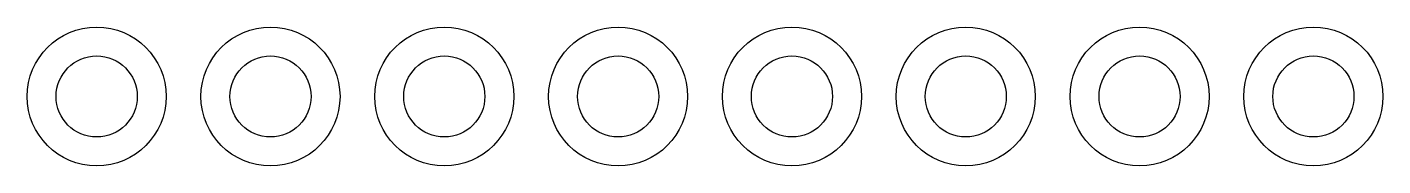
# Model space of a CAD drawing. Header units: millimetres. Extents: x 64 to 181, y 14 to 26.
import ezdxf

# ---------------------------------------------------------------- set-up
doc = ezdxf.new("R2010")
doc.units = ezdxf.units.MM

msp = doc.modelspace()

# ---------------------------------------------------------------- linework, layer by layer
at = {"color": 7, "linetype": 'Continuous', "lineweight": 25}
for centre, radius in [((70.38, 19.73), 6), ((85.38, 19.73), 6), ((100.38, 19.73), 6), ((115.38, 19.73), 6), ((130.38, 19.73), 6), ((145.38, 19.73), 6), ((160.38, 19.73), 6), ((175.38, 19.73), 6), ((70.38, 19.73), 3.5), ((85.38, 19.73), 3.5), ((100.38, 19.73), 3.5), ((115.38, 19.73), 3.5), ((130.38, 19.73), 3.5), ((145.38, 19.73), 3.5), ((160.38, 19.73), 3.5), ((175.38, 19.73), 3.5)]:
    msp.add_circle(centre, radius, dxfattribs=at)

doc.saveas('drawing.dxf')
